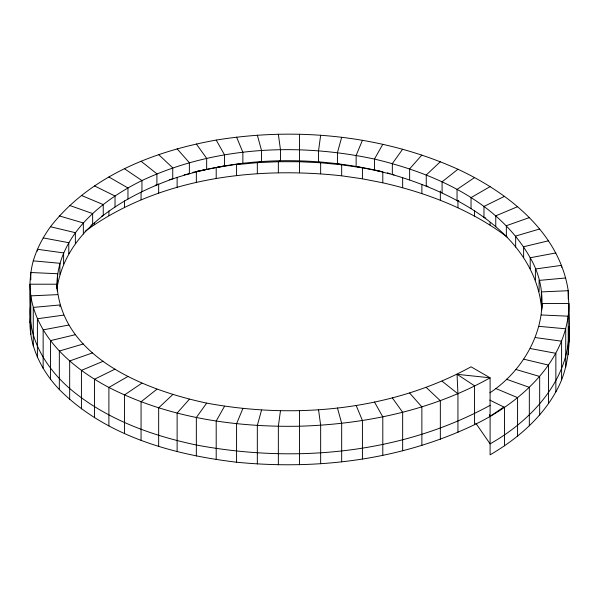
<?xml version="1.0" encoding="UTF-8"?>
<svg xmlns="http://www.w3.org/2000/svg" width="599" height="599" viewBox="0 0 599 599"><rect width="100%" height="100%" fill="white"/><g stroke="black" fill="none" stroke-linecap="round" stroke-linejoin="round"><path stroke-width="0.9" d="M489.87 392.854C533.312 363.945 558.081 305.872 530.22 257.75C498.375 201.638 434.747 173.291 374.465 159.079C297.404 142.51 213.91 146.673 141.948 180.554C100.175 201.039 55.363 237.833 56.905 288.793M30.781 334.377L30.781 295.861L29.95 284.211L56.905 284.211C61.12 357.76 145.362 390.016 206.662 403.112C295.3 419.457 391.214 410.555 471.039 366.813L490.102 377.812L490.102 454.843C516.518 439.419 540.792 418.843 555.857 391.843C573.505 361.175 569.432 324.538 568.219 290.702C559.406 232.562 508.154 192.631 457.936 169.247C382.754 135.359 297.269 126.906 216.202 140.076C154.332 151.113 90.232 175.784 50.466 226.744C42.993 237.144 36.958 248.555 33.267 260.85C27.696 280.998 30.729 302.128 29.95 322.726C29.995 347.944 42.274 371.545 59.331 389.545C105.866 436.214 172.871 454.611 236.575 462.211C317.208 470.178 401.083 460.025 474.558 424.654C521.766 401.944 568.601 359.662 569.05 303.468L542.095 303.468L542.095 308.051M30.272 307.22C27.988 338.982 46.452 368.318 69.671 388.474C105.431 418.986 150.888 435.421 196.345 445.005C294.745 463.536 401.405 453.93 490.102 405.328M29.95 322.726L30.272 318.226M57.219 290.852L57.654 273.736L30.781 272.515L30.781 279.853M280.467 410.779L278.348 426.293L278.348 464.809M320.652 135.262L318.533 150.776L318.533 161.782L320.652 162.771L341.67 164.8L362.425 167.817L382.798 171.793L382.798 182.8C427.162 192.9 470.814 209.605 507.383 237.159M57.654 284.735C68.219 229.028 123.401 196.517 172.744 178.876C239.375 156.579 312.094 155.673 380.298 171.277M261.553 410.075L257.33 425.447L257.33 463.963M341.67 137.291L337.447 152.663L337.447 163.669L341.67 164.8L341.67 175.807L362.425 178.816L382.798 182.8M242.865 408.563L236.575 423.695L236.575 462.211M362.425 140.301L356.135 155.433L356.135 166.44L362.425 167.817L362.425 178.816M224.535 406.234L216.202 421.037L216.202 459.553M382.798 144.284L374.465 159.079L374.465 170.086L394.06 174.93M206.662 403.112L196.345 417.496L196.345 456.011M402.655 149.196L392.338 163.572L392.338 174.579C457.015 193.29 535.401 234.801 541.81 310.035M189.366 399.219L177.124 413.085L177.124 451.601M421.876 155.021L409.634 168.888L409.634 179.895M172.744 394.576L158.66 407.844L158.66 446.36M440.34 161.723L426.256 174.99L426.256 185.997L428.015 186.401M156.908 389.208L141.065 401.794L141.065 440.31M457.936 169.247L442.092 181.841L442.092 192.848M85.065 231.311C158.196 178.165 253.729 166.2 341.67 175.807M141.948 383.15L124.442 394.981L124.442 433.496M474.558 177.566L457.052 189.404L457.052 200.403L458.804 200.875M127.961 376.442L108.898 387.441C72.943 368.452 37.445 338.15 30.781 295.861L57.654 294.641M490.102 186.618L471.039 197.618L471.039 208.624M115.03 369.119L94.53 379.227L94.53 417.743M504.47 196.345L483.97 206.453L483.97 217.459L485.752 218.014M108.898 425.956L108.898 387.441C167.428 417.428 234.299 427.424 299.5 426.218C365.457 424.219 432.141 410.285 490.102 377.812L457.052 374.308L457.936 393.79L457.936 432.306M103.238 361.234L81.427 370.384L81.427 408.892M517.573 206.692L495.762 215.842L495.762 226.841M90.951 225.209L92.65 224.588L92.65 213.581L69.671 205.45M92.65 352.833L69.671 360.965L69.671 399.481M529.329 217.594L506.35 225.726L506.35 236.732M101.493 216.179L103.238 215.588L103.238 204.588L81.427 195.439M83.343 343.961L59.331 351.029L59.331 389.545M539.669 228.983L515.657 236.051L515.657 247.05M192.856 172.377L195.476 171.718M155.148 185.278L156.908 184.844L156.908 173.837L141.065 161.243M75.369 334.684L50.466 340.644L50.466 379.152M548.534 240.791L523.631 246.743L523.631 257.75M169.225 179.685L172.744 178.876L172.744 167.877L158.66 154.602M184.118 174.841L189.366 173.71L189.366 162.703L177.124 148.837M197.206 171.321L206.662 169.367L206.662 158.361L196.345 143.985M197.251 171.321L224.535 165.878L224.535 154.871L216.202 140.076M68.78 325.055L43.143 329.862L43.143 368.378M555.857 252.943L530.22 257.75L530.22 268.756M63.606 315.126L37.4 318.765L37.4 357.274M565.733 277.973L539.107 280.407L539.107 291.413M541.346 314.969L568.219 316.19L568.219 354.705M504.47 445.843L504.47 407.327L503.467 407.253L490.102 416.327L489.563 414.65M33.267 260.85L59.893 263.283L59.893 274.282M539.107 326.358L565.733 328.791L565.733 367.307M535.394 337.566L561.6 341.198L561.6 379.714M43.143 237.893L68.78 242.7L68.78 253.706M530.22 348.521L555.857 353.328L555.857 391.843M50.466 226.744L75.369 232.697L75.369 243.703M523.631 359.153L548.534 365.105L548.534 403.621M387.306 172.909L390.016 173.583M59.331 215.91L83.343 222.97L83.343 233.977M515.657 369.403L539.669 376.472L539.669 414.98M506.35 379.204L529.329 387.336L529.329 425.852M495.762 388.496L517.573 397.639L517.573 436.154M489.765 400.072L504.47 407.327M94.53 185.93L115.03 196.038L115.03 207.044M108.898 176.99L127.961 187.989L127.961 198.995M457.052 374.308L474.558 385.808L474.558 424.654M124.442 168.723L141.948 180.554L141.948 191.56M442.092 381.204L457.936 393.79M426.256 387.463L440.34 400.731L440.34 439.247M409.634 393.041L421.876 406.908L421.876 445.424M392.338 397.908L402.655 412.284L402.655 450.8M475.808 423.208L490.102 443.844C532.174 420.139 571.551 377.789 568.75 326.418M374.465 402.026L382.798 416.829L382.798 455.345M356.135 405.381L362.425 420.513L362.425 459.029M236.575 137.126L242.865 152.258L242.865 163.265L216.202 167.585L216.202 178.592M337.447 407.949L341.67 423.321L341.67 461.836M257.33 135.164L261.553 150.529L261.553 161.535L257.33 162.673L236.575 164.635L236.575 175.642M318.533 409.709L320.652 425.223L320.652 463.738M278.348 134.191L280.467 149.705L280.467 160.712L278.348 161.708L257.33 162.673L257.33 173.68M568.75 337.424L569.05 341.984M568.219 298.953L568.219 290.702L541.346 291.923L541.346 302.929M561.6 267.191L561.6 265.357L535.394 268.996L535.394 279.995M490.102 222.379L490.102 225.134M474.558 210.578L474.558 216.082M457.936 200.433L457.936 207.763M440.34 191.066L440.34 200.238M421.876 184.365L421.876 193.537M402.655 177.626L402.655 187.712M320.652 173.777L320.652 162.771L299.5 161.737L278.348 161.708L278.348 172.707M299.5 134.228L299.5 172.744M299.5 410.652L299.5 464.734M196.345 171.494L196.345 182.5M177.124 177.267L177.124 187.352M158.66 183.953L158.66 193.118M141.065 192.429L141.065 199.759M124.442 200.822L124.442 207.239M108.898 210.915L108.898 215.505M94.53 222.611L94.53 224.445M63.606 263.919L63.606 252.913L37.4 249.281L37.4 251.116M59.893 306.808L59.893 304.973L33.267 307.407L33.267 345.923"/></g></svg>
